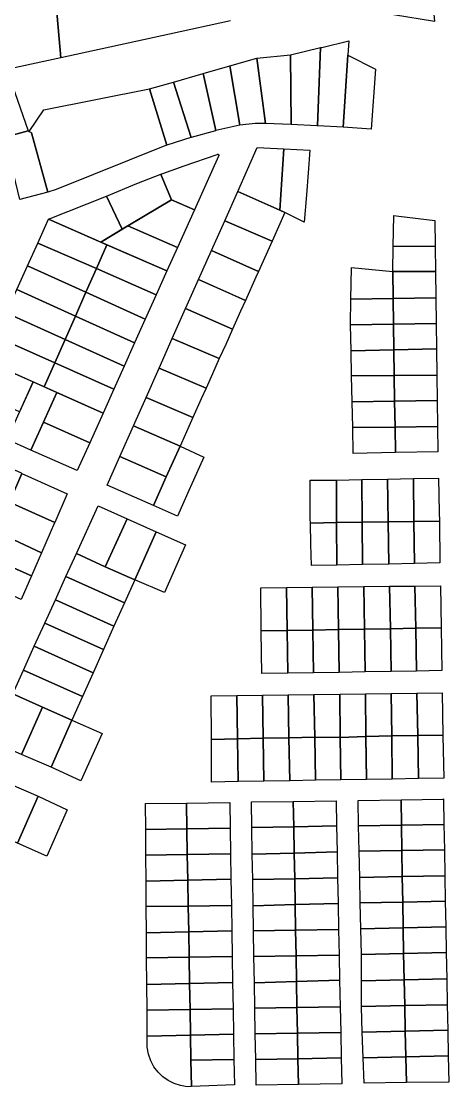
# Model space of a CAD drawing. Header units: millimetres. Extents: x 522658 to 553925, y 7796479 to 7820139.
# Drawn here: x 541420.5 to 541620, y 7805112.8 to 7805610.3 of the extents above; entities that cross this region are included whole.
import ezdxf

# ---------------------------------------------------------------- set-up
doc = ezdxf.new("R2010")
doc.units = ezdxf.units.MM
doc.layers.add('ZONA RESIDENCIAL 2 (ZR_2)', color=2, linetype='Continuous')

msp = doc.modelspace()

# ---------------------------------------------------------------- linework, layer by layer
at = {"layer": 'ZONA RESIDENCIAL 2 (ZR_2)'}
for points in [[(541439.02, 7805593.29), (541413.74, 7805587.81), (541423.7, 7805559.13), (541401.21, 7805553.06), (541401.86, 7805550.37), (541375.2, 7805543.5), (541381.55, 7805517.26), (541362.12, 7805513.2), (541364.39, 7805545.23), (541362.59, 7805580.5), (541359.74, 7805636.19), (541357.35, 7805683), (541356.71, 7805705.99), (541429.01, 7805706.59), (541439.02, 7805593.29)], [(541558.86, 7805561.53), (541560.19, 7805598), (541560.77, 7805598.14), (541573.35, 7805601.22), (541572.92, 7805594.55), (541570.75, 7805560.81), (541558.86, 7805561.53)], [(541558.86, 7805561.53), (541558.42, 7805561.56), (541546.42, 7805562.09), (541546.14, 7805594.57), (541560.19, 7805598), (541558.86, 7805561.53)], [(541517.93, 7805589.5), (541530.53, 7805593.11), (541534.46, 7805562.62), (541529.67, 7805562.62), (541522.58, 7805561.85), (541517.93, 7805589.5)], [(541546.42, 7805562.09), (541534.46, 7805562.62), (541530.53, 7805593.11), (541546.14, 7805594.57), (541546.42, 7805562.09)], [(541583.87, 7805559.9), (541570.75, 7805560.81), (541572.92, 7805594.55), (541585.82, 7805587.89), (541583.87, 7805559.9)], [(541511.39, 7805559.24), (541511.2, 7805559.2), (541499.81, 7805556.08), (541491.5, 7805581.94), (541505.45, 7805585.93), (541511.39, 7805559.24)], [(541511.39, 7805559.24), (541505.45, 7805585.93), (541517.93, 7805589.5), (541522.58, 7805561.85), (541511.39, 7805559.24)], [(541499.81, 7805556.08), (541499.7, 7805556.05), (541488.37, 7805552.46), (541480.28, 7805578.73), (541491.5, 7805581.94), (541499.81, 7805556.08)], [(541432.9, 7805530.5), (541425.19, 7805558.26), (541424.2, 7805558.84), (541431.07, 7805568.89), (541480.28, 7805578.73), (541488.37, 7805552.46), (541488.28, 7805552.43), (541436.69, 7805531.79), (541432.9, 7805530.5)], [(541419.85, 7805527.13), (541412.82, 7805556.19), (541423.7, 7805559.13), (541424.2, 7805558.84), (541425.19, 7805558.26), (541432.9, 7805530.5), (541432.82, 7805530.47), (541419.85, 7805527.13)], [(541543, 7805550.76), (541541.15, 7805522.08), (541521.53, 7805530.8), (541530.69, 7805551.38), (541543, 7805550.76)], [(541485.69, 7805538.96), (541486.57, 7805539.28), (541496.46, 7805542.8), (541511.94, 7805548.16), (541512.12, 7805548.23), (541512.21, 7805548.23), (541512.29, 7805548.22), (541512.37, 7805548.2), (541512.45, 7805548.16), (541512.52, 7805548.11), (541512.58, 7805548.05), (541512.63, 7805547.98), (541512.67, 7805547.91), (541512.7, 7805547.83), (541512.71, 7805547.74), (541512.71, 7805547.65), (541512.69, 7805547.57), (541512.66, 7805547.49), (541512.62, 7805547.42), (541512.56, 7805547.35), (541501.3, 7805522.27), (541490.6, 7805526.94), (541485.8, 7805538.51), (541485.62, 7805538.94), (541485.69, 7805538.96)], [(541541.15, 7805522.08), (541543, 7805550.76), (541555.24, 7805550.15), (541554.39, 7805539.48), (541553.58, 7805529.22), (541552.57, 7805516.46), (541543.55, 7805521.01), (541541.15, 7805522.08)], [(541485.8, 7805538.51), (541490.6, 7805526.94), (541467.65, 7805513.23), (541460.32, 7805528.63), (541474.42, 7805534.6), (541485.62, 7805538.94), (541485.8, 7805538.51)], [(541467.65, 7805513.23), (541457.57, 7805507.2), (541433.19, 7805517.84), (541460.32, 7805528.63), (541467.65, 7805513.23)], [(541493.38, 7805504.62), (541470.19, 7805514.74), (541490.6, 7805526.94), (541501.3, 7805522.27), (541493.38, 7805504.62)], [(541543.55, 7805521.01), (541537.58, 7805507.7), (541515.46, 7805517.17), (541521.53, 7805530.8), (541541.15, 7805522.08), (541543.55, 7805521.01)], [(541460.45, 7805505.94), (541455.53, 7805494.81), (541428.18, 7805506.75), (541433.19, 7805517.84), (541460.45, 7805505.94)], [(541531.17, 7805493.41), (541509.25, 7805503.21), (541515.46, 7805517.17), (541537.58, 7805507.7), (541531.17, 7805493.41)], [(541594.18, 7805505.09), (541594.39, 7805519.56), (541596.8, 7805519.27), (541613.59, 7805517.26), (541613.75, 7805505.22), (541594.18, 7805505.09)], [(541493.38, 7805504.62), (541488.48, 7805493.7), (541457.57, 7805507.2), (541470.19, 7805514.74), (541493.38, 7805504.62)], [(541455.53, 7805494.81), (541450.66, 7805483.78), (541423.38, 7805496.12), (541428.18, 7805506.75), (541455.53, 7805494.81)], [(541455.53, 7805494.81), (541460.45, 7805505.94), (541488.48, 7805493.7), (541483.49, 7805482.6), (541455.53, 7805494.81)], [(541525.14, 7805479.99), (541503.25, 7805489.74), (541509.25, 7805503.21), (541531.17, 7805493.41), (541529.99, 7805490.8), (541525.14, 7805479.99)], [(541594.18, 7805505.09), (541613.75, 7805505.22), (541613.91, 7805493.4), (541594.01, 7805493.45), (541594.18, 7805505.09)], [(541450.66, 7805483.78), (541445.75, 7805472.66), (541418.37, 7805485.04), (541423.38, 7805496.12), (541450.66, 7805483.78)], [(541450.66, 7805483.78), (541455.53, 7805494.81), (541483.49, 7805482.6), (541478.39, 7805471.24), (541450.66, 7805483.78)], [(541594.18, 7805480.86), (541574.4, 7805480.53), (541574.63, 7805495.18), (541574.71, 7805495.35), (541594.01, 7805493.45), (541594.18, 7805480.86)], [(541614.08, 7805481.2), (541594.18, 7805480.86), (541594.01, 7805493.45), (541613.91, 7805493.4), (541614.08, 7805481.2)], [(541522.88, 7805474.94), (541519.1, 7805466.53), (541497.21, 7805476.16), (541497.95, 7805477.83), (541503.25, 7805489.74), (541518.65, 7805482.88), (541525.14, 7805479.99), (541522.88, 7805474.94)], [(541445.75, 7805472.66), (541440.91, 7805461.72), (541413.45, 7805474.14), (541418.37, 7805485.04), (541445.75, 7805472.66)], [(541445.75, 7805472.66), (541450.66, 7805483.78), (541478.39, 7805471.24), (541473.41, 7805460.15), (541445.75, 7805472.66)], [(541594.34, 7805468.83), (541574.22, 7805468.49), (541574.21, 7805468.77), (541574.4, 7805480.53), (541594.18, 7805480.86), (541594.34, 7805468.83)], [(541614.24, 7805469.17), (541594.34, 7805468.83), (541594.18, 7805480.86), (541614.08, 7805481.2), (541614.24, 7805469.17)], [(541440.91, 7805461.72), (541436.09, 7805450.82), (541408.47, 7805463.12), (541413.45, 7805474.14), (541440.91, 7805461.72)], [(541440.91, 7805461.72), (541445.75, 7805472.66), (541473.41, 7805460.15), (541468.51, 7805449.23), (541440.91, 7805461.72)], [(541512.93, 7805452.78), (541490.98, 7805462.15), (541497.21, 7805476.16), (541519.1, 7805466.53), (541515.92, 7805459.42), (541512.93, 7805452.78)], [(541594.5, 7805456.92), (541574.47, 7805456.49), (541574.22, 7805468.49), (541594.34, 7805468.83), (541594.5, 7805456.92)], [(541614.4, 7805457.35), (541594.5, 7805456.92), (541594.34, 7805468.83), (541614.24, 7805469.17), (541614.4, 7805457.35)], [(541436.09, 7805450.82), (541431.11, 7805439.58), (541403.41, 7805451.91), (541408.47, 7805463.12), (541436.09, 7805450.82)], [(541436.09, 7805450.82), (541440.91, 7805461.72), (541468.51, 7805449.23), (541463.71, 7805438.53), (541436.09, 7805450.82)], [(541512.93, 7805452.78), (541509.75, 7805445.68), (541506.75, 7805439), (541484.85, 7805448.38), (541490.98, 7805462.15), (541512.93, 7805452.78)], [(541594.66, 7805444.92), (541574.72, 7805444.73), (541574.47, 7805456.49), (541594.5, 7805456.92), (541594.66, 7805444.92)], [(541614.57, 7805445.11), (541594.66, 7805444.92), (541594.5, 7805456.92), (541614.4, 7805457.35), (541614.57, 7805445.11)], [(541419.69, 7805427.98), (541397.14, 7805438.02), (541403.41, 7805451.91), (541425.96, 7805441.87), (541419.69, 7805427.98)], [(541431.11, 7805439.58), (541436.09, 7805450.82), (541463.71, 7805438.53), (541458.67, 7805427.31), (541431.11, 7805439.58)], [(541500.6, 7805425.3), (541478.75, 7805434.68), (541484.85, 7805448.38), (541506.75, 7805439), (541504.49, 7805433.95), (541500.6, 7805425.3)], [(541437.06, 7805436.93), (541424.95, 7805410.11), (541413.84, 7805415.04), (541425.96, 7805441.87), (541437.06, 7805436.93)], [(541594.82, 7805432.87), (541574.97, 7805432.53), (541574.72, 7805444.73), (541594.66, 7805444.92), (541594.82, 7805432.87)], [(541614.73, 7805433.21), (541594.82, 7805432.87), (541594.66, 7805444.92), (541614.57, 7805445.11), (541614.73, 7805433.21)], [(541452.48, 7805413.52), (541430.84, 7805423.15), (541437.06, 7805436.93), (541458.67, 7805427.31), (541452.48, 7805413.52)], [(541499.31, 7805422.41), (541494.59, 7805411.86), (541472.82, 7805421.35), (541478.75, 7805434.68), (541500.6, 7805425.3), (541499.31, 7805422.41)], [(541594.99, 7805420.85), (541575.22, 7805420.62), (541574.97, 7805432.53), (541594.82, 7805432.87), (541594.99, 7805420.85)], [(541614.89, 7805421.07), (541594.99, 7805420.85), (541594.82, 7805432.87), (541614.73, 7805433.21), (541614.89, 7805421.07)], [(541452.48, 7805413.52), (541446.63, 7805400.49), (541424.95, 7805410.11), (541430.84, 7805423.15), (541452.48, 7805413.52)], [(541494.59, 7805411.86), (541488.17, 7805397.6), (541466.49, 7805407.14), (541472.82, 7805421.35), (541494.59, 7805411.86)], [(541575.22, 7805420.62), (541594.99, 7805420.85), (541595.15, 7805408.88), (541575.47, 7805408.51), (541575.22, 7805420.62)], [(541594.99, 7805420.85), (541614.89, 7805421.07), (541615.05, 7805409.25), (541595.15, 7805408.88), (541594.99, 7805420.85)], [(541488.17, 7805397.6), (541494.59, 7805411.86), (541505.7, 7805406.75), (541499.46, 7805392.84), (541499.37, 7805392.65), (541493.36, 7805379.25), (541482.16, 7805384.2), (541488.17, 7805397.6)], [(541488.17, 7805397.6), (541482.16, 7805384.2), (541460.54, 7805393.76), (541466.49, 7805407.14), (541488.17, 7805397.6)], [(541420.81, 7805399.19), (541414.92, 7805385.73), (541408.87, 7805371.91), (541408.71, 7805371.98), (541402.94, 7805374.53), (541397.5, 7805376.94), (541403.46, 7805390.39), (541409.59, 7805404.24), (541420.38, 7805399.38), (541420.81, 7805399.19)], [(541436.1, 7805376.31), (541414.92, 7805385.73), (541420.81, 7805399.19), (541441.91, 7805389.69), (541436.1, 7805376.31)], [(541591.76, 7805376.59), (541591.43, 7805396.55), (541603.59, 7805396.78), (541603.83, 7805376.76), (541591.76, 7805376.59)], [(541603.83, 7805376.76), (541603.59, 7805396.78), (541615.28, 7805397), (541615.63, 7805381.04), (541615.69, 7805376.93), (541603.83, 7805376.76)], [(541555.44, 7805377.93), (541555.38, 7805395.99), (541567.33, 7805396.08), (541567.63, 7805396.09), (541567.72, 7805376.22), (541555.48, 7805376.01), (541555.44, 7805377.93)], [(541567.72, 7805376.22), (541567.63, 7805396.09), (541579.42, 7805396.32), (541579.63, 7805376.43), (541567.72, 7805376.22)], [(541579.63, 7805376.43), (541579.42, 7805396.32), (541591.43, 7805396.55), (541591.76, 7805376.59), (541579.78, 7805376.43), (541579.63, 7805376.43)], [(541436.1, 7805376.31), (541436.03, 7805376.15), (541429.93, 7805362.1), (541408.87, 7805371.91), (541414.92, 7805385.73), (541436.1, 7805376.31)], [(541469.91, 7805377.98), (541459.72, 7805355.63), (541446.23, 7805361.78), (541456.37, 7805384.02), (541469.91, 7805377.98)], [(541483.39, 7805371.94), (541473.46, 7805349.54), (541459.72, 7805355.63), (541469.91, 7805377.98), (541483.39, 7805371.94)], [(541604.07, 7805357.07), (541603.83, 7805376.76), (541615.69, 7805376.93), (541615.95, 7805357.35), (541604.07, 7805357.07)], [(541408.87, 7805371.91), (541429.93, 7805362.1), (541425.24, 7805351.28), (541397.95, 7805363.35), (541402.94, 7805374.53), (541408.71, 7805371.98), (541408.87, 7805371.91)], [(541497.16, 7805365.77), (541487.39, 7805343.58), (541473.46, 7805349.54), (541483.39, 7805371.94), (541497.16, 7805365.77)], [(541567.81, 7805356.37), (541555.94, 7805356.16), (541555.71, 7805366.11), (541555.48, 7805376.01), (541567.72, 7805376.22), (541567.81, 7805356.37)], [(541567.81, 7805356.37), (541567.72, 7805376.22), (541579.63, 7805376.43), (541579.85, 7805356.58), (541567.81, 7805356.37)], [(541579.85, 7805356.58), (541579.63, 7805376.43), (541579.78, 7805376.43), (541591.76, 7805376.59), (541592.1, 7805356.79), (541579.85, 7805356.58)], [(541592.1, 7805356.79), (541591.76, 7805376.59), (541603.83, 7805376.76), (541604.07, 7805357.07), (541592.1, 7805356.79)], [(541393.14, 7805352.54), (541397.95, 7805363.35), (541425.24, 7805351.28), (541420.45, 7805340.24), (541393.14, 7805352.54)], [(541459.72, 7805355.63), (541473.46, 7805349.54), (541468.6, 7805338.67), (541441.33, 7805350.98), (541446.23, 7805361.78), (541459.72, 7805355.63)], [(541468.6, 7805338.67), (541463.77, 7805327.85), (541436.43, 7805340.19), (541441.33, 7805350.98), (541468.6, 7805338.67)], [(541544.6, 7805325.82), (541532.45, 7805325.61), (541532.43, 7805326.58), (541532.27, 7805345.69), (541544.3, 7805345.84), (541544.6, 7805325.82)], [(541556.62, 7805326.02), (541544.6, 7805325.82), (541544.3, 7805345.84), (541556.31, 7805345.99), (541556.62, 7805326.02)], [(541568.66, 7805326.22), (541556.62, 7805326.02), (541556.31, 7805345.99), (541568.36, 7805346.14), (541568.66, 7805326.22)], [(541580.74, 7805326.43), (541568.66, 7805326.22), (541568.36, 7805346.14), (541580.44, 7805346.3), (541580.74, 7805326.43)], [(541592.82, 7805326.64), (541580.74, 7805326.43), (541580.44, 7805346.3), (541592.42, 7805346.45), (541592.82, 7805326.64)], [(541604.64, 7805326.84), (541592.82, 7805326.64), (541592.42, 7805346.45), (541604.26, 7805346.6), (541604.64, 7805326.84)], [(541604.64, 7805326.84), (541604.26, 7805346.6), (541616.24, 7805346.76), (541616.57, 7805327.04), (541604.64, 7805326.84)], [(541458.92, 7805316.98), (541431.48, 7805329.27), (541436.43, 7805340.19), (541463.77, 7805327.85), (541458.92, 7805316.98)], [(541458.92, 7805316.98), (541454.06, 7805306.1), (541426.57, 7805318.46), (541431.48, 7805329.27), (541458.92, 7805316.98)], [(541544.89, 7805305.88), (541532.84, 7805305.68), (541532.65, 7805315.28), (541532.45, 7805325.61), (541544.6, 7805325.82), (541544.89, 7805305.88)], [(541556.92, 7805306.09), (541544.89, 7805305.88), (541544.6, 7805325.82), (541556.62, 7805326.02), (541556.92, 7805306.09)], [(541568.96, 7805306.29), (541556.92, 7805306.09), (541556.62, 7805326.02), (541568.66, 7805326.22), (541568.96, 7805306.29)], [(541581.04, 7805306.5), (541568.96, 7805306.29), (541568.66, 7805326.22), (541580.74, 7805326.43), (541581.04, 7805306.5)], [(541593.22, 7805306.71), (541581.04, 7805306.5), (541580.74, 7805326.43), (541592.82, 7805326.64), (541593.22, 7805306.71)], [(541605.03, 7805306.91), (541593.22, 7805306.71), (541592.82, 7805326.64), (541604.64, 7805326.84), (541605.03, 7805306.91)], [(541605.03, 7805306.91), (541604.64, 7805326.84), (541616.57, 7805327.04), (541616.91, 7805307.11), (541605.03, 7805306.91)], [(541454.06, 7805306.1), (541449.1, 7805294.99), (541421.48, 7805307.24), (541426.57, 7805318.46), (541454.06, 7805306.1)], [(541449.1, 7805294.99), (541444.15, 7805283.9), (541430.41, 7805289.99), (541416.46, 7805296.18), (541421.48, 7805307.24), (541449.1, 7805294.99)], [(541406.63, 7805274.6), (541416.46, 7805296.18), (541430.41, 7805289.99), (541420.53, 7805267.88), (541406.97, 7805273.86), (541406.89, 7805273.89), (541406.81, 7805273.92), (541406.74, 7805273.97), (541406.68, 7805274.04), (541406.64, 7805274.11), (541406.6, 7805274.19), (541406.58, 7805274.27), (541406.57, 7805274.35), (541406.58, 7805274.44), (541406.6, 7805274.52), (541406.63, 7805274.6)], [(541521.47, 7805275.23), (541509.24, 7805274.89), (541509.15, 7805295.25), (541521.18, 7805295.41), (541521.47, 7805275.23)], [(541533.4, 7805275.5), (541521.47, 7805275.23), (541521.18, 7805295.41), (541533.07, 7805295.58), (541533.4, 7805275.5)], [(541545.46, 7805275.74), (541533.4, 7805275.5), (541533.07, 7805295.58), (541545.05, 7805295.74), (541545.46, 7805275.74)], [(541557.49, 7805276.03), (541545.46, 7805275.74), (541545.05, 7805295.74), (541557.15, 7805295.91), (541557.49, 7805276.03)], [(541569.45, 7805275.88), (541557.49, 7805276.03), (541557.15, 7805295.91), (541569.15, 7805296.07), (541569.45, 7805275.88)], [(541581.43, 7805276.25), (541569.45, 7805275.88), (541569.15, 7805296.07), (541581.23, 7805296.24), (541581.43, 7805276.25)], [(541593.46, 7805276.65), (541581.43, 7805276.25), (541581.23, 7805296.24), (541593.21, 7805296.4), (541593.46, 7805276.65)], [(541605.6, 7805276.8), (541593.46, 7805276.65), (541593.21, 7805296.4), (541605.2, 7805296.57), (541605.6, 7805276.8)], [(541617.36, 7805276.95), (541605.6, 7805276.8), (541605.2, 7805296.57), (541616.97, 7805296.73), (541617.36, 7805276.95)], [(541434.36, 7805262.01), (541420.53, 7805267.88), (541430.41, 7805289.99), (541444.15, 7805283.9), (541434.36, 7805262.01)], [(541448.28, 7805255.57), (541434.36, 7805262.01), (541444.15, 7805283.9), (541458.18, 7805277.67), (541448.28, 7805255.57)], [(541521.75, 7805255.27), (541509.33, 7805255.07), (541509.24, 7805274.89), (541521.47, 7805275.23), (541521.75, 7805255.27)], [(541533.73, 7805255.47), (541521.75, 7805255.27), (541521.47, 7805275.23), (541533.4, 7805275.5), (541533.73, 7805255.47)], [(541545.88, 7805255.67), (541533.73, 7805255.47), (541533.4, 7805275.5), (541545.46, 7805275.74), (541545.88, 7805255.67)], [(541557.84, 7805255.87), (541545.88, 7805255.67), (541545.46, 7805275.74), (541557.49, 7805276.03), (541557.84, 7805255.87)], [(541569.74, 7805256.07), (541557.84, 7805255.87), (541557.49, 7805276.03), (541569.45, 7805275.88), (541569.74, 7805256.07)], [(541581.63, 7805256.26), (541569.74, 7805256.07), (541569.45, 7805275.88), (541581.43, 7805276.25), (541581.63, 7805256.26)], [(541581.43, 7805276.25), (541593.46, 7805276.65), (541593.46, 7805276.27), (541593.71, 7805256.46), (541581.63, 7805256.26), (541581.43, 7805276.07), (541581.43, 7805276.25)], [(541605.61, 7805276.47), (541606.02, 7805256.67), (541593.71, 7805256.46), (541593.46, 7805276.65), (541605.6, 7805276.8), (541605.61, 7805276.47)], [(541617.55, 7805256.86), (541606.02, 7805256.67), (541605.61, 7805276.47), (541605.6, 7805276.8), (541617.36, 7805276.95), (541617.37, 7805276.66), (541617.77, 7805256.89), (541617.55, 7805256.86)], [(541405.02, 7805232.71), (541414.63, 7805254.43), (541428.41, 7805248.46), (541418.7, 7805226.58), (541405.02, 7805232.71)], [(541441.98, 7805242.11), (541432.37, 7805220.45), (541418.7, 7805226.58), (541428.41, 7805248.46), (541441.98, 7805242.11)], [(541497.78, 7805233.15), (541478.63, 7805232.85), (541478.55, 7805245.02), (541497.56, 7805245.25), (541497.78, 7805233.15)], [(541518, 7805233.47), (541497.78, 7805233.15), (541497.56, 7805245.25), (541517.8, 7805245.49), (541518, 7805233.47)], [(541547.71, 7805234.19), (541528.16, 7805233.77), (541527.96, 7805245.84), (541547.5, 7805246.05), (541547.71, 7805234.19)], [(541567.69, 7805234.61), (541547.71, 7805234.19), (541547.5, 7805246.05), (541567.45, 7805246.27), (541567.69, 7805234.61)], [(541598.03, 7805234.99), (541577.99, 7805234.67), (541577.74, 7805246.49), (541597.85, 7805246.81), (541598.03, 7805234.99)], [(541598.03, 7805234.99), (541597.85, 7805246.81), (541617.51, 7805247.12), (541617.59, 7805247.2), (541617.81, 7805235.3), (541598.03, 7805234.99)], [(541497.99, 7805221.25), (541478.71, 7805220.92), (541478.63, 7805232.85), (541497.78, 7805233.15), (541497.99, 7805221.25)], [(541518.19, 7805221.59), (541497.99, 7805221.25), (541497.78, 7805233.15), (541518, 7805233.47), (541518.19, 7805221.59)], [(541547.93, 7805221.88), (541528.36, 7805221.37), (541528.16, 7805233.77), (541547.71, 7805234.19), (541547.93, 7805221.88)], [(541567.93, 7805222.41), (541547.93, 7805221.88), (541547.71, 7805234.19), (541567.69, 7805234.61), (541567.93, 7805222.41)], [(541598.21, 7805223.16), (541578.24, 7805222.84), (541577.99, 7805234.67), (541598.03, 7805234.99), (541598.21, 7805223.16)], [(541598.21, 7805223.16), (541598.03, 7805234.99), (541617.81, 7805235.3), (541618.03, 7805223.47), (541598.21, 7805223.16)], [(541598.4, 7805210.88), (541578.5, 7805210.56), (541578.24, 7805222.84), (541598.21, 7805223.16), (541598.4, 7805210.88)], [(541598.4, 7805210.88), (541598.21, 7805223.16), (541618.03, 7805223.47), (541618.26, 7805211.19), (541598.4, 7805210.88)], [(541498.21, 7805209.23), (541478.79, 7805208.72), (541478.71, 7805220.92), (541497.99, 7805221.25), (541498.21, 7805209.23)], [(541518.39, 7805209.75), (541498.21, 7805209.23), (541497.99, 7805221.25), (541518.19, 7805221.59), (541518.39, 7805209.75)], [(541548.14, 7805209.94), (541528.55, 7805209.61), (541528.36, 7805221.37), (541547.93, 7805221.88), (541548.14, 7805209.94)], [(541568.18, 7805210.27), (541548.14, 7805209.94), (541547.93, 7805221.88), (541567.93, 7805222.41), (541568.18, 7805210.27)], [(541498.42, 7805197.16), (541478.86, 7805196.88), (541478.79, 7805208.72), (541498.21, 7805209.23), (541498.42, 7805197.16)], [(541518.59, 7805197.46), (541498.42, 7805197.16), (541498.21, 7805209.23), (541518.39, 7805209.75), (541518.59, 7805197.46)], [(541548.36, 7805197.81), (541528.76, 7805197.23), (541528.76, 7805197.4), (541528.55, 7805209.61), (541548.14, 7805209.94), (541548.36, 7805197.81)], [(541548.36, 7805197.81), (541548.14, 7805209.94), (541568.18, 7805210.27), (541568.41, 7805198.59), (541568.41, 7805198.41), (541548.36, 7805197.81)], [(541598.58, 7805199.02), (541578.75, 7805198.65), (541578.5, 7805210.56), (541598.4, 7805210.88), (541598.58, 7805199.02)], [(541598.58, 7805199.02), (541598.4, 7805210.88), (541618.26, 7805211.19), (541618.48, 7805199.4), (541598.75, 7805199.02), (541598.58, 7805199.02)], [(541548.57, 7805185.91), (541528.95, 7805185.59), (541528.95, 7805185.87), (541528.76, 7805197.23), (541548.36, 7805197.81), (541548.57, 7805185.91)], [(541548.57, 7805185.91), (541548.36, 7805197.81), (541568.41, 7805198.41), (541568.66, 7805186.24), (541548.57, 7805185.91)], [(541598.76, 7805186.96), (541579.01, 7805186.5), (541578.75, 7805198.65), (541598.58, 7805199.02), (541598.76, 7805186.96)], [(541598.76, 7805186.96), (541598.58, 7805199.02), (541598.75, 7805199.02), (541618.48, 7805199.4), (541618.7, 7805187.42), (541598.76, 7805186.96)], [(541498.64, 7805185.09), (541478.94, 7805184.68), (541478.86, 7805196.88), (541498.42, 7805197.16), (541498.64, 7805185.09)], [(541518.78, 7805185.52), (541498.64, 7805185.09), (541498.42, 7805197.16), (541518.59, 7805197.46), (541518.78, 7805185.52)], [(541498.85, 7805173.28), (541479.02, 7805172.99), (541478.94, 7805184.68), (541498.64, 7805185.09), (541498.85, 7805173.28)], [(541518.98, 7805173.57), (541498.85, 7805173.28), (541498.64, 7805185.09), (541518.78, 7805185.52), (541518.98, 7805173.57)], [(541528.95, 7805185.59), (541548.57, 7805185.91), (541548.78, 7805173.9), (541529.14, 7805173.58), (541528.95, 7805185.59)], [(541548.57, 7805185.91), (541568.66, 7805186.24), (541568.66, 7805186.1), (541568.91, 7805174.23), (541548.78, 7805173.9), (541548.57, 7805185.91)], [(541599.02, 7805174.95), (541579.26, 7805174.49), (541579.01, 7805186.5), (541598.76, 7805186.96), (541599.02, 7805174.95)], [(541599.02, 7805174.95), (541598.76, 7805186.96), (541618.7, 7805187.42), (541618.92, 7805175.41), (541599.02, 7805174.95)], [(541499.08, 7805160.94), (541479.1, 7805160.47), (541479.02, 7805172.99), (541498.85, 7805173.28), (541499.08, 7805160.94)], [(541519.18, 7805161.42), (541499.08, 7805160.94), (541498.85, 7805173.28), (541518.98, 7805173.57), (541519.18, 7805161.42)], [(541549, 7805161.92), (541529.35, 7805161.32), (541529.14, 7805173.58), (541548.78, 7805173.9), (541549, 7805161.92)], [(541569.14, 7805162.54), (541549, 7805161.92), (541548.78, 7805173.9), (541568.91, 7805174.23), (541569.14, 7805162.54)], [(541599.29, 7805162.68), (541579.37, 7805162.22), (541579.41, 7805167.41), (541579.26, 7805174.49), (541599.02, 7805174.95), (541599.29, 7805162.68)], [(541599.29, 7805162.68), (541599.02, 7805174.95), (541618.92, 7805175.41), (541619.15, 7805163.14), (541599.29, 7805162.68)], [(541599.54, 7805150.76), (541599.29, 7805162.68), (541619.15, 7805163.14), (541619.38, 7805151.06), (541599.54, 7805150.76)], [(541499.29, 7805148.81), (541479.18, 7805148.51), (541479.1, 7805160.47), (541499.08, 7805160.94), (541499.29, 7805148.81)], [(541519.38, 7805149.12), (541499.29, 7805148.81), (541499.08, 7805160.94), (541519.18, 7805161.42), (541519.38, 7805149.12)], [(541549.21, 7805149.78), (541529.54, 7805149.51), (541529.35, 7805161.32), (541549, 7805161.92), (541549.21, 7805149.78)], [(541569.39, 7805150.05), (541549.21, 7805149.78), (541549, 7805161.92), (541569.14, 7805162.54), (541569.39, 7805150.05)], [(541599.54, 7805150.76), (541579.27, 7805150.29), (541579.37, 7805162.22), (541599.29, 7805162.68), (541599.54, 7805150.76)], [(541499.51, 7805136.87), (541479.26, 7805136.44), (541479.18, 7805148.51), (541499.29, 7805148.81), (541499.51, 7805136.87)], [(541519.57, 7805137.3), (541499.51, 7805136.87), (541499.29, 7805148.81), (541519.38, 7805149.12), (541519.57, 7805137.3)], [(541549.42, 7805137.82), (541529.73, 7805137.54), (541529.54, 7805149.51), (541549.21, 7805149.78), (541549.42, 7805137.82)], [(541569.63, 7805138.11), (541549.42, 7805137.82), (541549.21, 7805149.78), (541569.39, 7805150.05), (541569.63, 7805138.11)], [(541599.8, 7805138.75), (541579.68, 7805138.28), (541579.27, 7805149.99), (541579.27, 7805150.29), (541599.54, 7805150.76), (541599.8, 7805138.75)], [(541599.8, 7805138.75), (541599.54, 7805150.76), (541619.38, 7805151.06), (541619.6, 7805139.21), (541599.8, 7805138.75)], [(541569.87, 7805126.26), (541549.64, 7805125.87), (541549.42, 7805137.82), (541569.63, 7805138.11), (541569.87, 7805126.26)], [(541600.06, 7805126.75), (541580.1, 7805126.28), (541579.68, 7805138.28), (541599.8, 7805138.75), (541600.06, 7805126.75)], [(541600.06, 7805126.75), (541599.8, 7805138.75), (541619.6, 7805139.21), (541619.82, 7805127.2), (541600.06, 7805126.75)], [(541499.94, 7805112.87), (541497.94, 7805112.8), (541494.86, 7805113.28), (541491.89, 7805114.23), (541489.1, 7805115.62), (541486.56, 7805117.42), (541484.32, 7805119.58), (541482.44, 7805122.07), (541480.96, 7805124.81), (541479.85, 7805128), (541479.29, 7805131.32), (541479.26, 7805136.44), (541499.51, 7805136.87), (541499.72, 7805125.16), (541499.94, 7805112.87)], [(541519.76, 7805125.54), (541499.72, 7805125.16), (541499.51, 7805136.87), (541519.57, 7805137.3), (541519.76, 7805125.54)], [(541549.64, 7805125.87), (541529.93, 7805125.49), (541529.73, 7805137.54), (541549.42, 7805137.82), (541549.64, 7805125.87)], [(541499.94, 7805112.87), (541499.72, 7805125.16), (541519.76, 7805125.54), (541519.96, 7805113.61), (541499.94, 7805112.87)], [(541549.85, 7805113.77), (541530.13, 7805113.44), (541529.93, 7805125.49), (541549.64, 7805125.87), (541549.85, 7805113.77)], [(541549.85, 7805113.77), (541549.64, 7805125.87), (541569.87, 7805126.26), (541570.12, 7805114.1), (541549.85, 7805113.77)], [(541580.1, 7805126.28), (541600.06, 7805126.75), (541600.32, 7805114.73), (541580.52, 7805114.49), (541580.1, 7805126.28)], [(541600.32, 7805114.73), (541600.06, 7805126.75), (541619.82, 7805127.2), (541620.05, 7805114.96), (541600.32, 7805114.73)]]:
    msp.add_lwpolyline(points, close=True, dxfattribs=at)
for points in [[(541518.2, 7805610.45), (541489.73, 7805604.27), (541439.02, 7805593.29), (541429.01, 7805706.59)], [(541612.1, 7805625.39), (541613.44, 7805610.18), (541594.25, 7805613.33)]]:
    msp.add_lwpolyline(points, dxfattribs=at)

doc.saveas('drawing.dxf')
